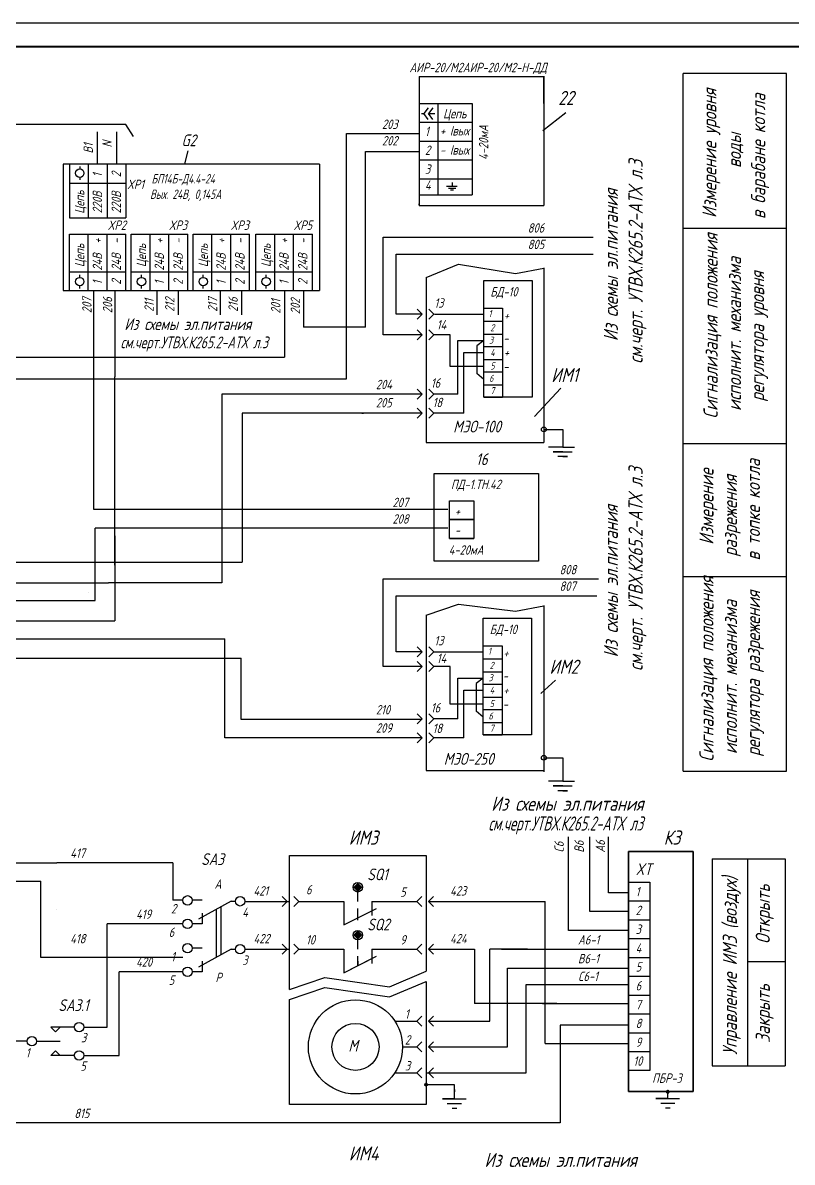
# Model space of a CAD drawing. Header units: millimetres. Extents: x -84 to 511, y 20 to 440.
# Drawn here: x 147.9 to 311.3, y 197.6 to 439.6 of the extents above; entities that cross this region are included whole.
import ezdxf

# ---------------------------------------------------------------- set-up
doc = ezdxf.new("R2010")
doc.units = ezdxf.units.MM
doc.layers.add('MAIN', color=7, linetype='Continuous', lineweight=50)
doc.styles.get("Standard").update_dxf_attribs({"font": '', "oblique": 15})
doc.styles.get('Standard').set_extended_font_data('GOST type A')

msp = doc.modelspace()

# ---------------------------------------------------------------- linework, layer by layer
at = {"linetype": 'Continuous'}
for p, q in [((-84.1, 439.62), (510.74, 439.62)), ((310.08, 428.88), (288.09, 428.88)), ((163.78, 409.57), (163.78, 416.47)), ((167.78, 416.47), (167.78, 409.57)), ((288.09, 395.99), (310.08, 395.99)), ((219.91, 356.73), (220.24, 356.73)), ((238.53, 334.11), (238.53, 338.11)), ((238.53, 338.11), (243.66, 338.11)), ((243.66, 338.11), (243.66, 334.11)), ((238.14, 336.25), (162.97, 336.25)), ((238.53, 330.11), (238.53, 334.11)), ((238.53, 334.11), (243.66, 334.11)), ((238.53, 334.11), (243.66, 334.11)), ((243.66, 334.11), (238.53, 334.11)), ((238.53, 334.11), (243.66, 334.11)), ((238.53, 334.11), (243.66, 334.11)), ((243.66, 334.11), (238.53, 334.11)), ((243.66, 334.11), (243.66, 330.11)), ((243.66, 334.11), (243.66, 330.11)), ((190.23, 332.25), (163.25, 332.25)), ((238.14, 332.25), (189.35, 332.25)), ((243.66, 330.11), (238.53, 330.11)), ((238.53, 330.11), (243.66, 330.11)), ((238.53, 330.11), (243.66, 330.11)), ((190.15, 320.65), (166.11, 320.65)), ((263.78, 246.84), (263.78, 266.7)), ((268.28, 250.84), (268.28, 266.7)), ((272.28, 254.84), (272.28, 266.7)), ((294.28, 262.04), (294.28, 218.07)), ((294.28, 262.04), (309.78, 262.04)), ((301.78, 262.04), (301.78, 218.07)), ((309.78, 262.04), (309.78, 218.07)), ((276.53, 254.84), (272.28, 254.84)), ((192.1, 253.02), (185.21, 249.24)), ((192.1, 253.02), (193.02, 253.02)), ((195.02, 252.99), (204.28, 252.99)), ((224.28, 252.99), (231.53, 252.99)), ((234.03, 252.99), (258.78, 252.99)), ((258.78, 222.84), (258.78, 252.99)), ((219.03, 248.99), (219.03, 249.99)), ((276.53, 250.84), (268.28, 250.84)), ((165.83, 226.29), (165.83, 248.21)), ((276.53, 246.84), (263.78, 246.84)), ((192.1, 242.84), (185.21, 239.06)), ((192.1, 242.84), (193.02, 242.84)), ((192.1, 242.84), (193.02, 242.84)), ((192.1, 242.84), (193.02, 242.84)), ((195.02, 242.84), (204.53, 242.84)), ((234.03, 242.84), (243.78, 242.84)), ((243.78, 242.84), (243.78, 231.34)), ((247.03, 227.59), (247.03, 242.84)), ((255.03, 242.84), (247.03, 242.84)), ((249.53, 242.84), (276.53, 242.84)), ((301.78, 240.21), (309.78, 240.21)), ((168.37, 220.29), (168.37, 238.03)), ((250.78, 222.09), (250.78, 238.84)), ((250.78, 238.84), (276.53, 238.84)), ((254.78, 216.59), (254.78, 235.34)), ((254.78, 235.34), (276.53, 235.34)), ((259.03, 231.34), (243.78, 231.34)), ((261.28, 231.34), (245.53, 231.34)), ((258.28, 231.34), (276.53, 231.34)), ((234.03, 227.59), (247.03, 227.59)), ((153.83, 226.29), (154.83, 225.29)), ((158.83, 226.29), (153.83, 226.29)), ((154.83, 225.29), (155.83, 226.29)), ((160.83, 226.29), (165.83, 226.29)), ((150.83, 223.29), (155.83, 223.29)), ((258.78, 222.84), (276.53, 222.84)), ((153.83, 220.29), (154.83, 221.29)), ((158.83, 220.29), (153.83, 220.29)), ((154.83, 221.29), (155.83, 220.29)), ((160.83, 220.29), (168.37, 220.29)), ((168.37, 220.29), (168.37, 220.29)), ((234.03, 222.09), (250.78, 222.09)), ((294.28, 218.07), (309.78, 218.07)), ((233.53, 216.59), (254.78, 216.59)), ((239.53, 214.07), (233.53, 214.07)), ((239.53, 213.07), (239.53, 212.57)), ((284.84, 211.3), (284.84, 212.66))]:
    msp.add_line(p, q, dxfattribs=at)
at = {"linetype": 'Continuous', "lineweight": 40}
msp.add_line((-64.1, 434.62), (505.74, 434.62), dxfattribs=at)
for p, q in [((288.09, 280.63), (288.09, 428.88)), ((310.08, 280.63), (310.08, 428.88)), ((258.32, 416.73), (263.23, 420.55)), ((169.78, 418.03), (90.41, 418.03)), ((171.41, 415.45), (169.78, 418.03)), ((216.61, 364.03), (216.61, 416.14)), ((216.61, 416.14), (232.03, 416.14)), ((220.63, 412.31), (232.03, 412.31)), ((220.63, 375), (220.63, 412.31)), ((237.89, 404.94), (240.16, 404.94)), ((238.25, 404.47), (239.84, 404.47)), ((239.05, 405.72), (239.05, 404.93)), ((238.72, 404.12), (239.35, 404.12)), ((224.41, 373.36), (224.41, 394.11)), ((224.41, 394.11), (269.03, 394.11)), ((227.16, 377.73), (227.16, 390.48)), ((227.16, 390.48), (269.03, 390.48)), ((262.28, 390.48), (263.03, 390.48)), ((233.53, 385.53), (240.41, 388.36)), ((240.41, 388.36), (252.53, 386.36)), ((252.53, 386.36), (258.53, 387.48)), ((162.97, 336.25), (162.97, 382.74)), ((167.4, 382.74), (167.4, 364.4)), ((176.43, 377.62), (176.43, 382.74)), ((180.86, 382.74), (180.86, 377.62)), ((189.9, 377.62), (189.9, 382.74)), ((194.33, 382.74), (194.33, 377.62)), ((203.49, 382.74), (203.49, 368.63)), ((207.46, 382.74), (207.46, 375)), ((232.66, 377.73), (227.16, 377.73)), ((235.28, 377.73), (245.78, 377.73)), ((245.78, 378.98), (249.78, 378.98)), ((249.78, 378.98), (249.78, 360.11)), ((245.78, 376.23), (249.78, 376.23)), ((220.63, 375), (207.46, 375)), ((245.78, 373.48), (249.78, 373.48)), ((163.02, 372.56), (162.97, 372.56)), ((240.28, 360.73), (240.28, 372.11)), ((240.28, 372.11), (245.78, 372.11)), ((245.78, 372.11), (244.28, 370.98)), ((244.28, 370.98), (244.28, 365.11)), ((245.78, 370.86), (249.78, 370.86)), ((111.86, 368.63), (203.49, 368.63)), ((241.53, 356.73), (241.53, 369.61)), ((241.53, 369.61), (245.78, 369.61)), ((245.78, 368.11), (249.78, 368.11)), ((167.4, 367.08), (167.4, 367.08)), ((245.78, 365.48), (249.78, 365.48)), ((116.25, 364.03), (216.61, 364.03)), ((167.4, 324.39), (167.4, 364.4)), ((245.78, 363.86), (244.28, 365.11)), ((219.86, 360.73), (190.15, 360.73)), ((190.15, 360.73), (190.15, 320.65)), ((232.66, 360.73), (219.86, 360.73)), ((245.78, 362.73), (249.78, 362.73)), ((256.53, 355.98), (262.16, 362)), ((245.78, 360.11), (249.78, 360.11)), ((220.24, 356.73), (194.45, 356.73)), ((194.45, 356.73), (194.45, 325.03)), ((232.66, 356.73), (219.91, 356.73)), ((288.09, 350.24), (310.08, 350.24)), ((163.25, 316.89), (163.25, 332.25)), ((167.4, 330.63), (167.4, 312.62)), ((18.66, 325.03), (194.45, 325.03)), ((167.4, 324.39), (167.4, 324.39)), ((288.08, 322.03), (310.08, 322.03)), ((288.09, 322.03), (310.08, 322.03)), ((18.66, 320.65), (166.11, 320.65)), ((224.41, 321.52), (270.16, 321.52)), ((224.41, 302.89), (224.41, 321.52)), ((161.94, 318.71), (161.92, 318.71)), ((227.16, 317.89), (269.03, 317.89)), ((227.16, 306.02), (227.16, 317.89)), ((269.03, 317.89), (269.78, 317.89)), ((18.66, 316.89), (161.81, 316.89)), ((161.81, 316.89), (163.25, 316.89)), ((233.53, 313.81), (240.41, 316.15)), ((240.41, 316.15), (252.53, 314.64)), ((252.53, 314.64), (258.53, 315.77)), ((18.66, 312.62), (167.4, 312.62)), ((18.66, 308.78), (190.82, 308.78)), ((190.57, 308.75), (190.57, 308.75)), ((190.82, 287.77), (190.82, 308.78)), ((232.66, 306.02), (227.16, 306.02)), ((235.16, 306.02), (245.66, 306.02)), ((245.66, 307.27), (249.66, 307.27)), ((249.66, 307.27), (249.66, 288.39)), ((18.66, 304.67), (194.24, 304.67)), ((194.24, 291.67), (194.24, 304.67)), ((232.66, 302.89), (224.41, 302.89)), ((245.66, 304.52), (249.66, 304.52)), ((240.28, 300.39), (245.66, 300.39)), ((240.28, 291.77), (240.28, 300.39)), ((245.66, 300.39), (244.16, 299.27)), ((245.66, 301.77), (249.66, 301.77)), ((241.53, 297.89), (245.66, 297.89)), ((241.53, 287.77), (241.53, 297.89)), ((244.16, 299.27), (244.16, 293.39)), ((245.66, 299.14), (249.66, 299.14)), ((257.91, 297.14), (261.03, 300.02)), ((245.66, 296.39), (249.66, 296.39)), ((245.66, 292.14), (244.16, 293.39)), ((245.66, 293.77), (249.66, 293.77)), ((232.56, 291.67), (194.24, 291.67)), ((245.66, 291.02), (249.66, 291.02)), ((245.66, 288.39), (249.66, 288.39)), ((232.66, 287.77), (190.82, 287.77)), ((288.09, 280.63), (310.08, 280.63)), ((61.1, 261.22), (155.13, 261.22)), ((179.76, 261.22), (155.13, 261.22)), ((179.76, 261.22), (179.76, 253.23)), ((57.68, 257.28), (151.72, 257.28)), ((151.72, 241.09), (151.72, 257.28)), ((181.85, 253.23), (179.76, 253.23)), ((185.96, 253.23), (183.88, 253.23)), ((189.97, 251.85), (189.97, 241.67)), ((155.13, 251.27), (155.13, 251.27)), ((186.01, 250.48), (186.01, 248.23)), ((188.93, 251.28), (188.93, 241.1)), ((181.88, 248.21), (165.83, 248.21)), ((186.01, 248.23), (183.88, 248.23)), ((185.96, 243.05), (183.88, 243.05)), ((195.02, 242.84), (197.64, 242.84)), ((181.88, 241.09), (151.72, 241.09)), ((186.01, 240.3), (186.01, 238.05)), ((181.88, 238.03), (168.37, 238.03)), ((186.01, 238.05), (183.88, 238.05)), ((225.78, 234.84), (233.53, 238.15)), ((204.53, 234.3), (212.03, 236.84)), ((212.03, 236.84), (225.78, 234.84)), ((225.78, 232.71), (233.53, 236.02)), ((204.53, 232.17), (212.03, 234.71)), ((212.03, 234.71), (225.78, 232.71)), ((262.03, 226.71), (262.03, 205.98)), ((276.53, 226.71), (262.03, 226.71)), ((148.83, 223.29), (139.23, 223.29)), ((262.03, 205.98), (135.58, 205.98))]:
    msp.add_line(p, q)
at = {"linetype": 'Continuous', "lineweight": 30}
for p, q in [((232.03, 428.21), (258.53, 428.21)), ((156.43, 409.57), (156.43, 382.74)), ((210.91, 409.57), (156.43, 409.57)), ((210.91, 409.57), (210.91, 382.74)), ((232.03, 400.78), (258.53, 400.78)), ((156.43, 382.74), (210.91, 382.74)), ((235.22, 325.24), (235.22, 343.86)), ((235.22, 343.86), (257.37, 343.86)), ((257.37, 343.86), (257.37, 325.24)), ((238.53, 334.11), (238.53, 338.11)), ((238.53, 338.11), (243.66, 338.11)), ((243.66, 338.11), (243.66, 330.11)), ((238.53, 330.11), (238.53, 334.11)), ((243.66, 330.11), (238.53, 330.11)), ((257.37, 325.24), (235.22, 325.24)), ((204.53, 234.3), (204.53, 262.74)), ((204.53, 262.74), (233.53, 262.74)), ((233.53, 262.74), (233.53, 238.15)), ((233.53, 236.02), (233.53, 209.83)), ((204.53, 209.83), (204.53, 232.17)), ((233.53, 209.83), (204.53, 209.83))]:
    msp.add_line(p, q, dxfattribs=at)
at = {"lineweight": 30}
for p, q in [((232.03, 428.21), (232.03, 400.78)), ((236.01, 422.5), (236.01, 403.09)), ((243.3, 422.5), (243.3, 403.09)), ((232.53, 420.35), (233.06, 420.35)), ((234.06, 420.35), (235.38, 420.35)), ((159.97, 409.09), (159.97, 408.57)), ((159.97, 406.77), (159.97, 406.24)), ((232.03, 403.09), (243.3, 403.09)), ((159.97, 385.54), (159.97, 386.06)), ((173.1, 385.54), (173.1, 386.06)), ((186.22, 385.54), (186.22, 386.06)), ((199.58, 385.54), (199.58, 386.06)), ((233.53, 385.53), (233.53, 350.49)), ((159.97, 383.21), (159.97, 383.74)), ((173.1, 383.21), (173.1, 383.74)), ((186.22, 383.21), (186.22, 383.74)), ((199.58, 383.21), (199.58, 383.74)), ((233.53, 350.49), (258.53, 350.49)), ((233.53, 313.81), (233.53, 280.77)), ((233.53, 280.77), (258.53, 280.77))]:
    msp.add_line(p, q, dxfattribs=at)
at = {"color": 7, "linetype": 'Continuous'}
for p, q in [((258.53, 428.26), (258.53, 422.48)), ((258.53, 422.48), (258.53, 428.26)), ((258.53, 422.48), (258.53, 428.26)), ((258.53, 428.26), (258.53, 422.48)), ((182.94, 412.4), (182.19, 409.65)), ((232.03, 400.89), (232.03, 401.14)), ((232.03, 400.89), (232.03, 401.14)), ((232.66, 377.73), (231.6, 378.79)), ((231.6, 376.67), (232.66, 377.73)), ((235.16, 377.73), (234.1, 378.79)), ((234.1, 376.67), (235.16, 377.73)), ((232.66, 373.36), (224.41, 373.36)), ((232.66, 373.36), (231.6, 374.42)), ((231.6, 372.3), (232.66, 373.36)), ((235.16, 373.36), (234.1, 374.42)), ((234.1, 372.3), (235.16, 373.36)), ((238.66, 373.36), (235.16, 373.36)), ((238.66, 366.61), (238.66, 373.36)), ((240.16, 366.61), (238.66, 366.61)), ((245.78, 366.61), (239.66, 366.61)), ((232.66, 360.73), (231.6, 361.79)), ((231.6, 359.67), (232.66, 360.73)), ((235.16, 360.73), (234.1, 361.79)), ((234.1, 359.67), (235.16, 360.73)), ((240.28, 360.73), (235.16, 360.73)), ((232.66, 356.73), (231.6, 357.79)), ((231.6, 355.67), (232.66, 356.73)), ((235.16, 356.73), (234.1, 357.79)), ((234.1, 355.67), (235.16, 356.73)), ((241.53, 356.73), (235.16, 356.73)), ((258.53, 353.24), (262.53, 353.24)), ((262.53, 353.24), (262.53, 349.74)), ((262.53, 351.24), (262.53, 349.99)), ((262.53, 349.49), (259.53, 349.49)), ((262.53, 350.49), (262.53, 349.49)), ((262.53, 349.49), (265.03, 349.49)), ((260.53, 348.49), (264.53, 348.49)), ((262.53, 348.49), (260.53, 348.49)), ((263.53, 347.49), (261.53, 347.49)), ((262.53, 347.49), (263.53, 347.49)), ((232.66, 306.02), (231.6, 307.08)), ((231.6, 304.96), (232.66, 306.02)), ((235.16, 306.02), (234.1, 307.08)), ((234.1, 304.96), (235.16, 306.02)), ((232.66, 302.89), (231.6, 303.95)), ((231.6, 301.83), (232.66, 302.89)), ((235.16, 302.89), (234.1, 303.95)), ((234.1, 301.83), (235.16, 302.89)), ((238.66, 302.89), (235.16, 302.89)), ((238.66, 294.89), (238.66, 302.89)), ((240.16, 294.89), (238.66, 294.89)), ((245.66, 294.89), (239.66, 294.89)), ((232.66, 291.77), (231.6, 292.83)), ((231.6, 290.71), (232.66, 291.77)), ((235.16, 291.77), (234.1, 292.83)), ((234.1, 290.71), (235.16, 291.77)), ((240.28, 291.77), (235.16, 291.77)), ((232.66, 287.77), (231.6, 288.83)), ((235.16, 287.77), (234.1, 288.83)), ((231.6, 286.71), (232.66, 287.77)), ((234.1, 286.71), (235.16, 287.77)), ((241.53, 287.77), (235.16, 287.77)), ((258.53, 283.52), (262.53, 283.52)), ((262.53, 283.52), (262.53, 280.02)), ((262.53, 281.52), (262.53, 279.02)), ((262.53, 278.52), (259.53, 278.52)), ((262.53, 279.52), (262.53, 278.52)), ((262.53, 278.52), (265.03, 278.52)), ((262.53, 277.52), (260.53, 277.52)), ((260.53, 277.52), (264.53, 277.52)), ((263.53, 276.52), (261.53, 276.52)), ((262.53, 276.52), (263.53, 276.52)), ((276.53, 263.59), (290.24, 263.59)), ((276.53, 212.59), (276.53, 263.59)), ((276.53, 263.59), (276.53, 255.59)), ((290.24, 263.59), (276.53, 263.59)), ((290.24, 263.59), (276.53, 263.59)), ((290.24, 263.59), (276.53, 263.59)), ((290.24, 263.59), (276.53, 263.59)), ((290.24, 263.59), (290.24, 212.59)), ((290.24, 212.59), (290.24, 263.59)), ((290.24, 212.59), (290.24, 263.59)), ((290.24, 212.59), (290.24, 263.59)), ((290.24, 212.59), (290.24, 263.59)), ((276.53, 257.09), (276.53, 253.09)), ((276.53, 257.09), (281.03, 257.09)), ((281.03, 257.09), (281.03, 217.09)), ((219.03, 252.99), (219.03, 255.99)), ((204.03, 252.99), (202.97, 254.05)), ((202.97, 251.93), (204.03, 252.99)), ((206.53, 252.99), (205.47, 254.05)), ((205.47, 251.93), (206.53, 252.99)), ((206.53, 252.99), (216.03, 252.99)), ((216.03, 252.99), (216.03, 247.99)), ((216.03, 252.99), (216.03, 252.99)), ((222.03, 252.99), (222.03, 249.99)), ((222.03, 252.99), (231.53, 252.99)), ((231.53, 252.99), (232.59, 254.05)), ((232.59, 251.93), (231.53, 252.99)), ((234.03, 252.99), (235.09, 254.05)), ((235.09, 251.93), (234.03, 252.99)), ((276.53, 253.09), (281.03, 253.09)), ((216.03, 247.99), (223.03, 251.49)), ((216.03, 247.99), (222.03, 250.99)), ((219.03, 249.49), (219.03, 251.49)), ((276.53, 249.09), (281.03, 249.09)), ((219.03, 242.84), (219.03, 245.84)), ((276.53, 245.09), (281.03, 245.09)), ((204.03, 242.84), (202.97, 243.9)), ((202.97, 241.78), (204.03, 242.84)), ((206.53, 242.84), (205.47, 243.9)), ((205.47, 241.78), (206.53, 242.84)), ((206.53, 242.84), (216.03, 242.84)), ((216.03, 242.84), (216.03, 242.84)), ((216.03, 242.84), (216.03, 237.84)), ((222.03, 242.84), (231.53, 242.84)), ((222.03, 242.84), (222.03, 239.84)), ((231.53, 242.84), (232.59, 243.9)), ((232.59, 241.78), (231.53, 242.84)), ((234.03, 242.84), (235.09, 243.9)), ((235.09, 241.78), (234.03, 242.84)), ((216.03, 237.84), (223.03, 241.34)), ((216.03, 237.84), (222.03, 240.84)), ((219.03, 239.34), (219.03, 241.34)), ((219.03, 240.34), (219.03, 239.34)), ((276.53, 241.09), (281.03, 241.09)), ((276.53, 237.09), (281.03, 237.09)), ((276.53, 233.09), (281.03, 233.09)), ((276.53, 222.59), (276.53, 230.59)), ((227.03, 227.59), (231.68, 227.59)), ((232.59, 228.65), (231.53, 227.59)), ((231.53, 227.59), (232.59, 226.53)), ((235.09, 228.65), (234.03, 227.59)), ((234.03, 227.59), (235.09, 226.53)), ((276.53, 229.09), (281.03, 229.09)), ((276.53, 225.09), (281.03, 225.09)), ((232.59, 223.15), (231.53, 222.09)), ((235.09, 223.15), (234.03, 222.09)), ((228.53, 222.09), (231.53, 222.09)), ((231.53, 222.09), (232.59, 221.03)), ((234.03, 222.09), (235.09, 221.03)), ((276.53, 221.09), (281.03, 221.09)), ((227.03, 216.59), (231.68, 216.59)), ((232.59, 217.65), (231.53, 216.59)), ((231.53, 216.59), (232.59, 215.53)), ((235.09, 217.65), (234.03, 216.59)), ((234.03, 216.59), (235.09, 215.53)), ((281.03, 217.09), (276.53, 217.09)), ((239.53, 211.07), (239.53, 214.07)), ((237.03, 211.07), (242.03, 211.07)), ((239.53, 211.07), (237.03, 211.07)), ((290.24, 212.59), (276.53, 212.59)), ((276.53, 212.59), (290.24, 212.59)), ((276.53, 212.59), (290.24, 212.59)), ((276.53, 212.59), (290.24, 212.59)), ((276.53, 212.59), (290.24, 212.59)), ((282.34, 211.16), (287.34, 211.16)), ((284.84, 211.16), (282.34, 211.16)), ((284.84, 211.16), (284.84, 212.3)), ((238.03, 210.07), (241.03, 210.07)), ((239.03, 209.07), (240.03, 209.07)), ((239.03, 209.07), (240.03, 209.07)), ((283.34, 210.16), (286.34, 210.16)), ((284.34, 209.16), (285.34, 209.16)), ((284.34, 209.16), (285.34, 209.16))]:
    msp.add_line(p, q, dxfattribs=at)
at = {"color": 7, "linetype": 'Continuous', "lineweight": 30}
for p, q in [((258.53, 428.21), (258.53, 400.78)), ((258.53, 387.55), (258.53, 350.49)), ((245.78, 384.86), (256.03, 384.86)), ((245.78, 360.11), (245.78, 384.86)), ((256.03, 384.86), (256.03, 360.11)), ((256.03, 360.11), (245.78, 360.11)), ((258.53, 315.83), (258.53, 280.52)), ((245.66, 288.39), (245.66, 313.14)), ((245.66, 313.14), (255.91, 313.14)), ((255.91, 313.14), (255.91, 288.39)), ((255.91, 288.39), (245.66, 288.39)), ((290.24, 263.59), (276.53, 263.59)), ((276.53, 263.59), (276.53, 212.59)), ((290.24, 212.59), (290.24, 263.59)), ((276.53, 212.59), (290.24, 212.59))]:
    msp.add_line(p, q, dxfattribs=at)
at = {"lineweight": 30, "ltscale": 0.5}
for p, q in [((232.03, 422.5), (243.3, 422.5)), ((233.96, 421.59), (233.06, 420.35)), ((234.96, 421.59), (234.06, 420.35)), ((233.96, 419.11), (233.06, 420.35)), ((234.96, 419.11), (234.06, 420.35)), ((232.03, 418.5), (243.3, 418.5)), ((157.78, 409.57), (157.78, 398.19)), ((161.78, 409.57), (161.78, 398.19)), ((169.78, 409.57), (169.78, 398.19)), ((157.78, 405.57), (169.78, 405.57)), ((157.78, 398.19), (169.78, 398.19)), ((157.78, 382.74), (157.78, 394.74)), ((157.78, 394.74), (169.78, 394.74)), ((161.78, 382.74), (161.78, 394.74)), ((169.78, 382.74), (169.78, 394.74)), ((170.91, 382.74), (170.91, 394.74)), ((170.91, 394.74), (182.91, 394.74)), ((174.91, 382.74), (174.91, 394.74)), ((182.91, 382.74), (182.91, 394.74)), ((184.03, 382.74), (184.03, 394.74)), ((184.03, 394.74), (196.03, 394.74)), ((188.03, 382.74), (188.03, 394.74)), ((196.03, 382.74), (196.03, 394.74)), ((197.39, 382.74), (197.39, 394.74)), ((197.39, 394.74), (209.39, 394.74)), ((201.39, 382.74), (201.39, 394.74)), ((209.39, 382.74), (209.39, 394.74)), ((157.78, 386.74), (169.78, 386.74)), ((170.91, 386.74), (182.91, 386.74)), ((184.03, 386.74), (196.03, 386.74)), ((197.39, 386.74), (209.39, 386.74))]:
    msp.add_line(p, q, dxfattribs=at)
at = {"ltscale": 0.5}
for p, q in [((232.03, 414.5), (243.3, 414.5)), ((165.78, 409.57), (165.78, 398.19)), ((232.03, 406.5), (243.3, 406.5)), ((165.78, 382.74), (165.78, 394.74)), ((178.91, 382.74), (178.91, 394.74)), ((192.03, 382.74), (192.03, 394.74)), ((205.39, 382.74), (205.39, 394.74))]:
    msp.add_line(p, q, dxfattribs=at)
at = {"lineweight": -3, "ltscale": 0.5}
msp.add_line((232.03, 410.5), (243.3, 410.5), dxfattribs=at)
at = {"linetype": 'Continuous', "lineweight": 30}
for centre in [(159.97, 407.67), (159.97, 384.64), (173.1, 384.64), (186.22, 384.64), (199.58, 384.64)]:
    msp.add_circle(centre, 0.9, dxfattribs=at)
at = {"color": 7, "linetype": 'Continuous'}
for centre, radius in [((258.53, 353.24), 0.5), ((258.53, 283.52), 0.5), ((219.03, 255.99), 1), ((219.03, 255.99), 1), ((219.03, 245.84), 1), ((219.03, 245.84), 1), ((218.53, 222.09), 10), ((218.53, 222.09), 5)]:
    msp.add_circle(centre, radius, dxfattribs=at)
at = {"linetype": 'Continuous'}
for centre in [(182.88, 253.22), (194.02, 253.02), (182.88, 248.22), (182.88, 243.04), (194.02, 242.84), (182.88, 238.04), (159.83, 226.29), (149.83, 223.29), (159.83, 220.29)]:
    msp.add_circle(centre, 1, dxfattribs=at)
at = {"lineweight": 50, "ltscale": 0.5}
for centre in [(233.53, 214.07), (284.84, 212.56)]:
    msp.add_circle(centre, 0.208, dxfattribs=at)
at = {"color": 7, "linetype": 'Continuous'}
for points in [[(218.03, 255.99), (219.03, 256.99), (220.03, 255.99)], [(220.03, 255.99), (218.03, 255.99), (219.03, 254.99)], [(218.03, 245.84), (219.03, 246.84), (220.03, 245.84)], [(220.03, 245.84), (218.03, 245.84), (219.03, 244.84)]]:
    msp.add_solid(points, dxfattribs=at)

# ---------------------------------------------------------------- texts
at = {"linetype": 'Continuous', "oblique": 15}
for s, height, p in [('АИР-20/М2АИР-20/М2-Н-ДД', 2, (229.99, 429.13)), ('Цепь', 2, (237.14, 419.34)), ('1', 2, (233.29, 415.55)), ('+ Iвых', 2, (236.46, 415.68)), ('2', 2, (233.29, 411.55)), ('- Iвых', 2, (236.46, 411.6)), ('3', 2, (233.29, 407.55)), ('4', 2, (233.29, 404.14)), ('Из схемы эл.питания', 2.5, (169.46, 374.37)), ('16', 2.5, (244.12, 345.68)), ('ПД-1.ТН.42', 2, (238.8, 340.58)), ('+', 2, (239.63, 334.87)), ('-', 2, (239.63, 330.87)), ('4-20мА', 2, (238.33, 326.65)), ('Из схемы эл.питания', 3, (247.37, 272.26)), ('ИМ3', 3, (217.12, 265.05)), ('К3', 3, (283.99, 265.07)), ('417', 2, (157.95, 262.24)), ('А', 2, (188.59, 255.7)), ('421', 2, (196.87, 254.24)), ('6', 2, (208.03, 254.49)), ('5', 2, (228.03, 253.99)), ('423', 2, (238.62, 254.24)), ('2', 2, (179.37, 250.45)), ('4', 2, (194.48, 249.7)), ('419', 2, (171.93, 249.28)), ('6', 2, (178.87, 245.45)), ('418', 2, (157.95, 244.09)), ('422', 2, (196.87, 244.09)), ('10', 2, (208.03, 243.84)), ('9', 2, (228.03, 243.84)), ('424', 2, (238.62, 244.09)), ('A6-1', 2, (265.78, 243.84)), ('1', 2, (179.37, 240.27)), ('420', 2, (171.93, 239.13)), ('3', 2, (194.48, 239.52)), ('B6-1', 2, (265.78, 239.84)), ('5', 2, (178.87, 235.27)), ('Р', 2, (188.8, 235.85)), ('C6-1', 2, (265.78, 236.09)), ('1', 2, (229.03, 228.09)), ('2', 2, (229.03, 222.59)), ('3', 2, (229.03, 217.09)), ('ПБР-3', 2, (281.53, 214.46)), ('815', 2, (158.83, 206.98)), ('ИМ4', 3, (217.12, 197.96)), ('Из схемы эл.питания', 3, (245.94, 196.6))]:
    msp.add_text(s, height=height, dxfattribs=at).set_placement(p)
at = {"color": 7, "linetype": 'Continuous', "oblique": 15}
for s, height, p in [('22', 3, (261.59, 422.17)), ('203', 2, (224.16, 417.07)), ('202', 2, (224.16, 413.57)), ('XP1', 2, (170.03, 404.29)), ('XP2', 2, (165.91, 395.63)), ('XP3', 2, (178.89, 395.63)), ('XP3', 2, (192.01, 395.63)), ('XP5', 2, (205.37, 395.63)), ('806', 2, (255.11, 395.05)), ('805', 2, (255.11, 391.55)), ('БД-10', 2, (247.16, 381.48)), ('13', 2, (235.28, 379.11)), ('1', 1.5, (246.78, 377.11)), ('+', 2, (250.03, 376.48)), ('14', 2, (235.78, 374.48)), ('2', 1.5, (247.16, 374.11)), ('3', 1.5, (246.91, 371.48)), ('4', 1.5, (247.16, 368.86)), ('-', 2, (249.91, 371.61)), ('+', 2, (250.03, 368.61)), ('5', 1.5, (247.16, 365.98)), ('-', 2, (249.91, 365.61)), ('ИМ1', 3, (260.11, 363.3)), ('204', 2, (222.86, 361.8)), ('16', 2, (234.53, 362.11)), ('6', 1.5, (246.91, 363.36)), ('7', 1.5, (247.16, 360.73)), ('205', 2, (222.86, 357.93)), ('18', 2, (234.91, 357.98)), ('МЭО-100', 2.5, (239.28, 352.61)), ('207', 2, (226.39, 336.74)), ('208', 2, (226.39, 333.24)), ('808', 2, (261.86, 322.46)), ('807', 2, (261.86, 318.96)), ('БД-10', 2, (247.03, 309.77)), ('13', 2, (235.28, 307.39)), ('14', 2, (235.78, 303.64)), ('1', 1.5, (246.66, 305.39)), ('+', 2, (249.91, 304.77)), ('2', 1.5, (247.03, 302.39)), ('ИМ2', 3, (259.73, 301.34)), ('3', 1.5, (246.78, 299.77)), ('-', 2, (249.78, 299.89)), ('4', 1.5, (247.03, 297.14)), ('+', 2, (249.91, 296.89)), ('5', 1.5, (247.03, 294.27)), ('210', 2, (222.86, 292.71)), ('16', 2, (234.53, 293.14)), ('6', 1.5, (246.78, 291.64)), ('-', 2, (249.78, 293.89)), ('209', 2, (222.86, 288.84)), ('18', 2, (234.91, 288.77)), ('7', 1.5, (247.03, 289.02)), ('МЭО-250', 2.5, (237.28, 282.02)), ('SA3', 2.5, (185.78, 260.72)), ('SQ1', 2.5, (221.03, 257.49)), ('XT', 2.5, (278.03, 258.59)), ('1', 2, (278.03, 254.09)), ('2', 2, (278.03, 250.09)), ('SQ2', 2.5, (221.03, 246.84)), ('3', 2, (278.03, 246.09)), ('4', 2, (278.03, 242.09)), ('5', 2, (278.03, 238.09)), ('6', 2, (278.03, 234.09)), ('SA3.1', 2.5, (155.44, 229.7)), ('7', 2, (278.03, 230.09)), ('8', 2, (278.03, 226.09)), ('3', 2, (160.24, 223.07)), ('M', 2.5, (217.03, 221.09)), ('9', 2, (278.03, 222.09)), ('1', 2, (148.51, 219.85)), ('5', 2, (160.1, 217.02)), ('10', 2, (277.53, 218.09))]:
    msp.add_text(s, height=height, dxfattribs=at).set_placement(p)
at = {"linetype": 'Continuous', "oblique": 15}
for s, height, p in [('Измерение уровня', 3, (295.19, 398.16)), (' в барабане котла', 3, (305.55, 396.41)), ('воды ', 3, (300.42, 408.78)), ('см.черт. УТВХ.К265.2-АТХ л.3', 3, (279.51, 367.23)), ('1', 2, (164.73, 406.83)), ('2', 2, (168.73, 406.83)), ('Из схемы эл.питания', 3, (274.26, 372)), ('Цепь', 2, (160.94, 399.06)), ('220В', 2, (164.73, 399.13)), ('220В', 2, (168.73, 399.13)), ('Сигнализация положения', 3, (295.44, 355.55)), ('Цепь', 2, (160.94, 387.73)), ('24В  +', 2, (164.73, 386.98)), ('24В  -', 2, (168.73, 386.98)), ('Цепь', 2, (174.06, 387.73)), ('24В  +', 2, (177.86, 386.98)), ('24В  -', 2, (181.86, 386.98)), ('Цепь', 2, (187.18, 387.73)), ('24В  +', 2, (190.98, 386.98)), ('24В  -', 2, (194.98, 386.98)), ('Цепь', 2, (200.54, 387.73)), ('24В  +', 2, (204.34, 386.98)), ('24В  -', 2, (208.34, 386.98)), ('исполнит. механизма', 3, (300.42, 357.18)), ('1', 2, (164.73, 384)), ('2', 2, (168.73, 384)), ('1', 2, (177.86, 384)), ('2', 2, (181.86, 384)), ('1', 2, (190.98, 384)), ('2', 2, (194.98, 384)), ('1', 2, (204.34, 384)), ('2', 2, (208.34, 384)), ('регулятора уровня', 3, (305.32, 359.21)), ('в топке котла', 3, (304.44, 325.41)), ('см.черт. УТВХ.К265.2-АТХ л.3', 3, (279.51, 301.96)), ('Измерение ', 3, (294.56, 328.75)), ('разрежения', 3, (299.55, 326.25)), ('Из схемы эл.питания', 3, (274.26, 304.83)), ('Сигнализация положения', 3, (294.57, 282.68)), ('исполнит. механизма', 3, (299.56, 284.3)), ('регулятора разрежения', 3, (304.45, 283.83)), ('C6', 2, (262.78, 263.35)), ('B6', 2, (267.03, 263.35)), ('A6', 2, (271.53, 263.35)), ('Управление ИМ3 (воздух)', 3, (299.53, 220.38)), ('Открыть', 3, (306.53, 243.96)), ('Закрыть', 3, (306.53, 222.95))]:
    msp.add_text(s, height=height, rotation=90, dxfattribs=at).set_placement(p)
at = {"color": 7, "linetype": 'Continuous', "oblique": 15}
for s, p in [('4-20мА', (246.75, 410.48)), ('В1', (162.78, 411.86)), ('N', (166.78, 413.14)), ('207', (162.5, 377.95)), ('206', (166.88, 377.95)), ('211', (175.71, 378.23)), ('212', (180.09, 378.23)), ('217', (189.18, 378.23)), ('216', (193.55, 378.23)), ('201', (202.6, 377.87)), ('202', (206.77, 377.73))]:
    msp.add_text(s, height=2, rotation=90, dxfattribs=at).set_placement(p)
at = {"color": 7, "linetype": 'Continuous', "oblique": 15, "width": 0.9}
msp.add_text('БП14Б-Д4.4-24', height=2, dxfattribs=at).set_placement((175.21, 405.49))
at = {"linetype": 'Continuous', "oblique": 15}
for s, height, width, p in [('см.черт.УТВХ.К265.2-АТХ л.3', 2.5, 0.9, (168.65, 370.49)), ('см.черт.УТВХ.К265.2-АТХ л3', 3, 0.8, (246.76, 268.05))]:
    msp.add_text(s, height=height, dxfattribs=dict(at, width=width)).set_placement(p)
at = {"layer": 'MAIN', "color": 7, "linetype": 'Continuous', "lineweight": -3, "oblique": 15}
msp.add_text('G2', height=2.5, dxfattribs=at).set_placement((181.59, 413.41))
at = {"layer": 'MAIN', "color": 7, "linetype": 'Continuous', "lineweight": -3, "oblique": 15, "width": 0.9}
msp.add_text('Вых. 24В, 0,145А', height=2, dxfattribs=at).set_placement((174.9, 402.21))

doc.saveas('drawing.dxf')
